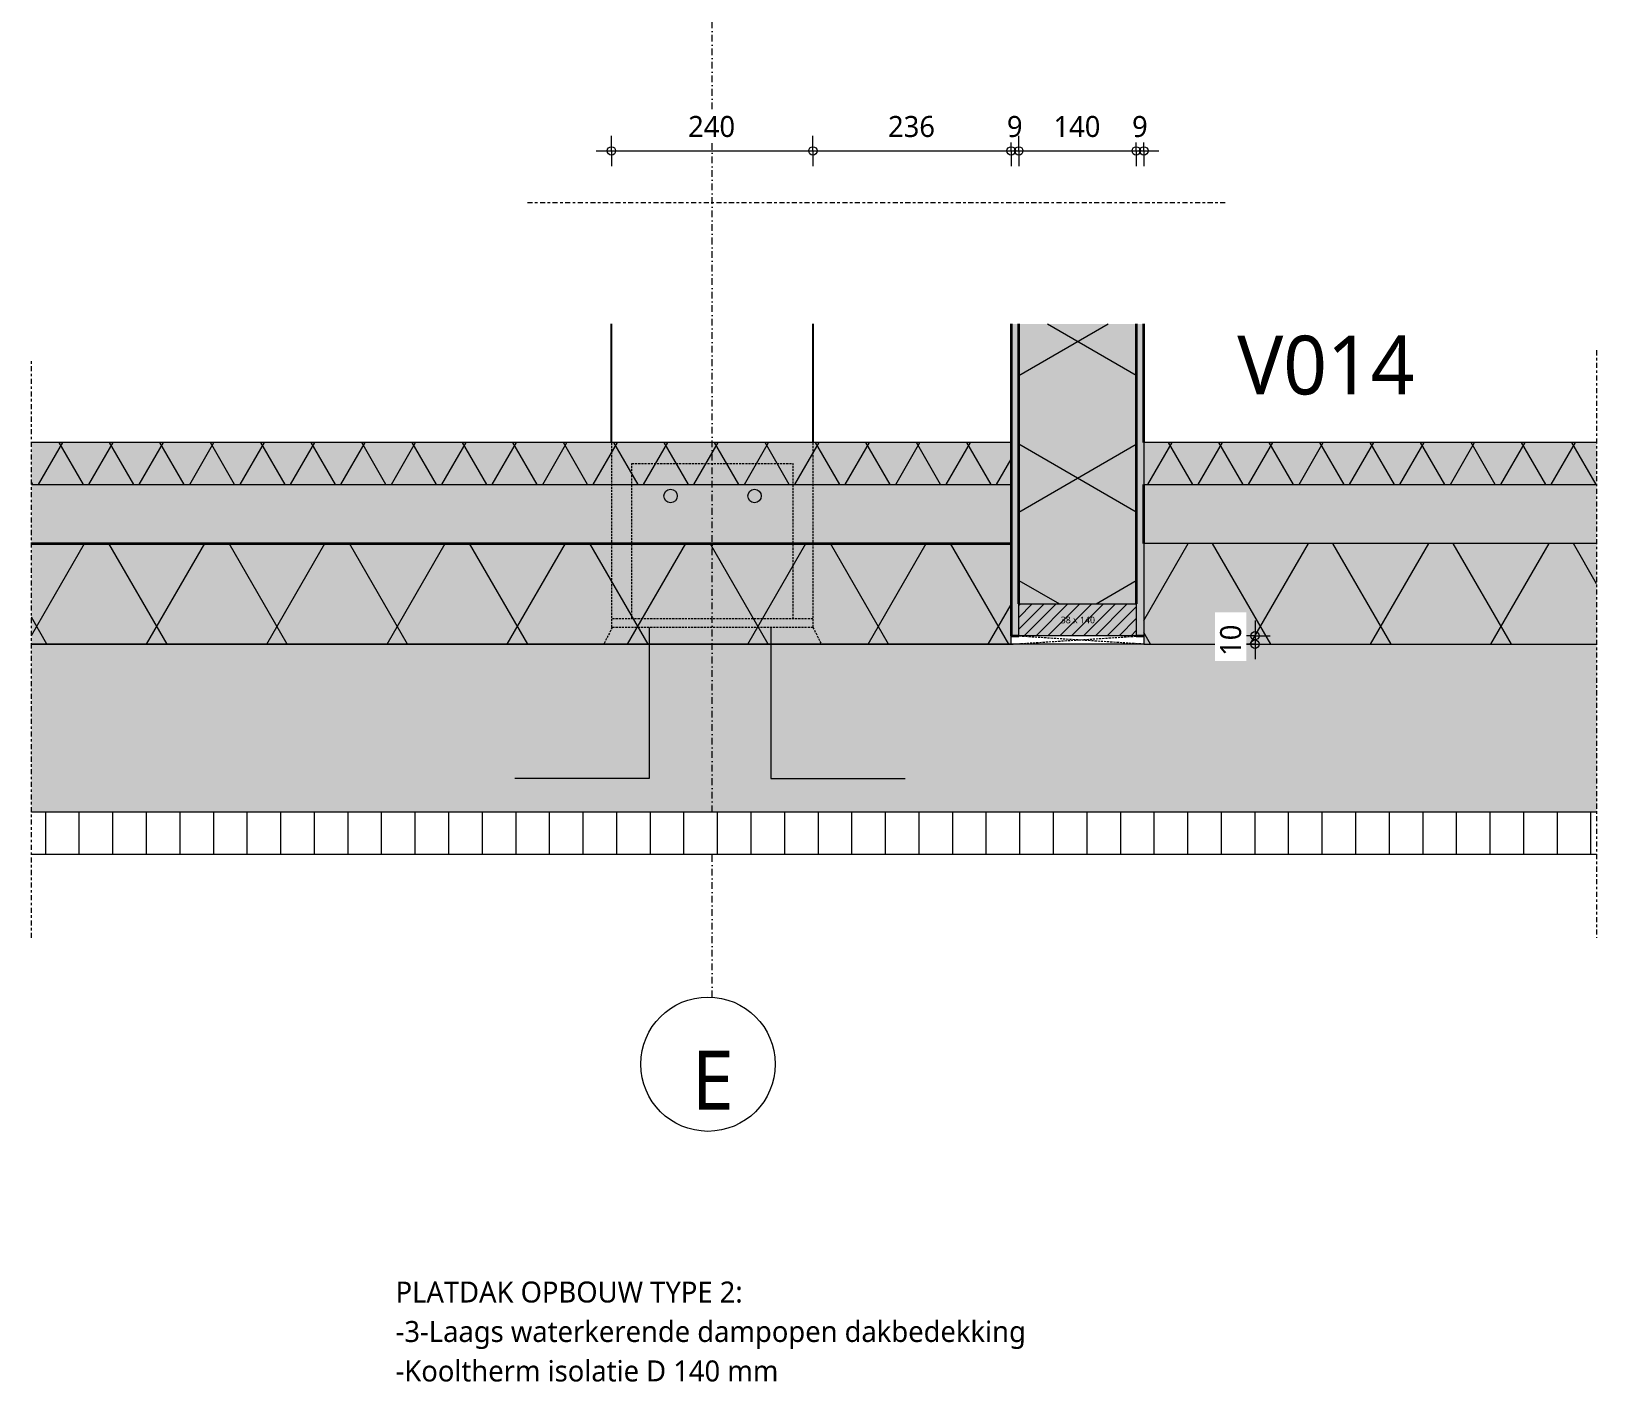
# Model space of a CAD drawing. Header units: millimetres. Extents: x 1789 to 13769, y 2055 to 27197.
# Drawn here: x 10863 to 12727, y 20673 to 22282 of the extents above; entities that cross this region are included whole.
import ezdxf

# ---------------------------------------------------------------- set-up
doc = ezdxf.new("R2010")
doc.units = ezdxf.units.MM
for name, pattern in [('MV_center', [15, 6, -3, 3, -3]), ('MV_hidden', [3.75, 2.5, -1.25]), ('MV_stramien', [16, 8, -4, 0, -4])]:
    doc.linetypes.add(name, pattern=pattern)
for name, color, linetype, lineweight in [('A-ANNO-DIMS', 211, 'Continuous', 13), ('A-ANNO-DIMS-10', 211, 'Continuous', 13), ('A-ANNO-NOTE', 131, 'Continuous', 18), ('A-DETL', 90, 'Continuous', 13), ('A-DETL-GENF', 92, 'Continuous', 18), ('A-DETL-MEDM', 33, 'Continuous', 18), ('G-ANNO-TEXT', 231, 'Continuous', 13)]:
    doc.layers.add(name, color=color, linetype=linetype, lineweight=lineweight)
doc.styles.add('Segoe UI', font='segoeui.ttf', dxfattribs={"height": 8})
doc.styles.add('Segoe UI_2', font='segoeui.ttf', dxfattribs={"height": 25})
doc.styles.add('Segoe UI_3', font='segoeui.ttf', dxfattribs={"height": 70})
doc.styles.add('Segoe UI_B', font='segoeui.ttf', dxfattribs={"height": 25})
doc.dimstyles.new('2_5_mm_1', dxfattribs={"dimscale": 304.8, "dimtxt": 26.184099, "dimasz": 0.032808, "dimexe": 0.059055, "dimexo": 0.0625, "dimgap": 0.029528, "dimtad": 1, "dimdec": 0, "dimzin": 0, "dimdsep": 46, "dimtxsty": 'Segoe UI_2', "dimblk1": 'DOTBLANK', "dimblk2": 'DOTBLANK', "dimsah": 1, "dimcen": 0.09, "dimdle": 0.059055, "dimazin": 0, "dimtfac": 1, "dimtdec": 4, "dimtix": 1, "dimtmove": 0, "dimatfit": 3, "dimfxl": 0.059055, "dimfxlon": 1, "dimtvp": 1, "dimtfill": 1, "dimtolj": 1, "dimtzin": 0, "dimarcsym": 2})
pattern_1 = [(90, (0, 0), (-19.05, 1e-15), []), (90, (9.525, 0), (-19.05, 1e-15), [9.525, -4.762])]

# ---------------------------------------------------------------- blocks, each defined once
blk = doc.blocks.new('42 isolatie - Type 1-3774603-Details Restauratie 1-10')
at = {"layer": 'A-DETL-GENF'}
blk.add_hatch(color=256, dxfattribs=at).paths.add_polyline_path([(1167, -0.8), (0.3, -0.8), (0.3, -120.8), (1167, -120.8), (1167, -117.5)])
at = {"layer": 'A-DETL-GENF', "lineweight": 13}
h = blk.add_hatch(dxfattribs=at)
h.set_pattern_fill('FP_41', color=256, style=0, pattern_type=2)
h.set_pattern_definition([(300, (12.83, -244.8), (-107.387, -62), []), (240, (12.83, -244.8), (-107.387, 62), [])])
h.paths.add_polyline_path([(1167, -0.8), (0.3, -0.8), (0.3, -120.8), (1167, -120.8), (1167, -117.5)])
at = {"layer": 'A-DETL-GENF'}
for p, q in [((1167, -0.8), (0.3, -0.8)), ((0.3, -0.8), (0.3, -120.8)), ((0.3, -0.8), (0.3, -120.8)), ((0.3, -120.8), (1167, -120.8))]:
    blk.add_line(p, q, dxfattribs=at)
blk = doc.blocks.new('42 isolatie - Type 1-3773475-Details Restauratie 1-10')
at = {"layer": 'A-DETL-GENF'}
blk.add_hatch(color=256, dxfattribs=at).paths.add_polyline_path([(1167, -0.8), (0.3, -0.8), (0.3, -50.8), (1167, -50.8)])
at = {"layer": 'A-DETL-GENF', "lineweight": 13}
h = blk.add_hatch(dxfattribs=at)
h.set_pattern_fill('FP_47', color=256, style=0, pattern_type=2)
h.set_pattern_definition([(300, (0, 0), (-45.0333, -26), []), (240, (0, 0), (-45.0333, 26), [])])
h.paths.add_polyline_path([(1167, -0.8), (0.3, -0.8), (0.3, -50.8), (1167, -50.8)])
at = {"layer": 'A-DETL-GENF'}
for p, q in [((1167, -0.8), (0.3, -0.8)), ((0.3, -0.8), (0.3, -50.8)), ((1167, -0.8), (0.3, -0.8)), ((0.3, -0.8), (0.3, -50.8)), ((0.3, -50.8), (1167, -50.8)), ((0.3, -50.8), (1167, -50.8))]:
    blk.add_line(p, q, dxfattribs=at)
blk = doc.blocks.new('42 isolatie - Type 1-3774649-Details Restauratie 1-10')
at = {"layer": 'A-DETL-GENF'}
h = blk.add_hatch(color=256, dxfattribs=at)
h.paths.add_polyline_path([(1947.3, -140.8), (1947.3, -0.8), (1613.9, -0.8), (1613.9, -140.8), (1878.6, -140.8)])
h.paths.add_polyline_path([(1179.5, -140.8), (1179.5, -0.8), (0.3, -0.8), (0.3, -140.8), (138.7, -140.8)])
at = {"layer": 'A-DETL-GENF', "lineweight": 13}
h = blk.add_hatch(dxfattribs=at)
h.set_pattern_fill('FP_14', color=256, style=0, pattern_type=2)
h.set_pattern_definition([(300, (-857.8, -704), (-121.9364, -70.4), []), (240, (-857.8, -704), (-121.9364, 70.4), [])])
h.paths.add_polyline_path([(1947.3, -140.8), (1947.3, -0.8), (1613.9, -0.8), (1613.9, -140.8), (1878.6, -140.8)])
h.paths.add_polyline_path([(1179.5, -140.8), (1179.5, -0.8), (0.3, -0.8), (0.3, -140.8), (138.7, -140.8)])
at = {"layer": 'A-DETL-GENF'}
for p, q in [((1179.5, -0.8), (0.3, -0.8)), ((0.3, -0.8), (0.3, -140.8)), ((1179.5, -0.8), (0.3, -0.8)), ((0.3, -0.8), (0.3, -140.8)), ((1947.3, -0.8), (1613.9, -0.8)), ((1947.3, -0.8), (1613.9, -0.8)), ((0.3, -140.8), (1179.5, -140.8)), ((0.3, -140.8), (1179.5, -140.8)), ((1613.9, -140.8), (1947.3, -140.8)), ((1613.9, -140.8), (1947.3, -140.8))]:
    blk.add_line(p, q, dxfattribs=at)
blk = doc.blocks.new('42 isolatie - Type 1-3773476-Details Restauratie 1-10')
at = {"layer": 'A-DETL-GENF'}
blk.add_hatch(color=256, dxfattribs=at).paths.add_polyline_path([(0.3, 0.8), (539.5, 0.8), (539.5, 50.8), (0.3, 50.8)])
at = {"layer": 'A-DETL-GENF', "lineweight": 13}
h = blk.add_hatch(dxfattribs=at)
h.set_pattern_fill('FP_24', color=256, style=0, pattern_type=2)
h.set_pattern_definition([(60, (0, 0), (-45.0333, 26), []), (120, (0, 0), (-45.0333, -26), [])])
h.paths.add_polyline_path([(0.3, 0.8), (539.5, 0.8), (539.5, 50.8), (0.3, 50.8)])
at = {"layer": 'A-DETL-GENF'}
for p, q in [((539.5, 50.8), (0.3, 50.8)), ((0.3, 50.8), (0.3, 0.8)), ((539.5, 50.8), (0.3, 50.8)), ((0.3, 50.8), (0.3, 0.8)), ((0.3, 0.8), (539.5, 0.8)), ((0.3, 0.8), (539.5, 0.8))]:
    blk.add_line(p, q, dxfattribs=at)
blk = doc.blocks.new('42 isolatie - Type 1-3774604-Details Restauratie 1-10')
at = {"layer": 'A-DETL-GENF'}
blk.add_hatch(color=256, dxfattribs=at).paths.add_polyline_path([(530.6, 0.8), (539.5, 0.8), (539.5, 120.8), (0.3, 120.8), (0.3, 0.8)])
at = {"layer": 'A-DETL-GENF', "lineweight": 13}
h = blk.add_hatch(dxfattribs=at)
h.set_pattern_fill('FP_1', color=256, style=0, pattern_type=2)
h.set_pattern_definition([(60, (12.83, 244.8), (-107.387, 62), []), (120, (12.83, 244.8), (-107.387, -62), [])])
h.paths.add_polyline_path([(530.6, 0.8), (539.5, 0.8), (539.5, 120.8), (0.3, 120.8), (0.3, 0.8)])
at = {"layer": 'A-DETL-GENF'}
for p, q in [((539.5, 120.8), (0.3, 120.8)), ((0.3, 120.8), (0.3, 0.8)), ((539.5, 120.8), (0.3, 120.8)), ((0.3, 120.8), (0.3, 0.8)), ((0.3, 0.8), (539.5, 0.8)), ((0.3, 0.8), (539.5, 0.8))]:
    blk.add_line(p, q, dxfattribs=at)
blk = doc.blocks.new('NLRS_00_DI_maskeer - Type 1-4234658-Details Restauratie 1-10')
at = {"layer": 'A-DETL-GENF', "linetype": 'MV_center'}
blk.add_line((734, 0), (-100, 0), dxfattribs=at)
blk = doc.blocks.new('00 hout_rechthoekig_sls - SLS 38x140-V23-Details Restauratie 1-10')
at = {"layer": 'A-DETL-GENF', "lineweight": 13}
blk.add_hatch(color=256, dxfattribs=at).paths.add_polyline_path([(140, -38), (140, 0), (0, 0), (0, -38)])
at = {"layer": 'A-DETL-MEDM', "lineweight": 13}
h = blk.add_hatch(dxfattribs=at)
h.set_pattern_fill('FP_57', color=256, style=0, pattern_type=2)
h.set_pattern_definition([(45, (-12038.599, -21599.728), (-7.071068, 7.071068), [])])
h.paths.add_polyline_path([(140, -38), (140, 0), (0, 0), (0, -38)])
at = {"layer": 'A-DETL-MEDM'}
for p, q in [((0, 0), (140, 0)), ((0, -38), (0, 0)), ((140, 0), (140, -38)), ((140, 0), (140, -38)), ((140, 0), (140, -38)), ((140, -38), (0, -38)), ((140, -38), (0, -38))]:
    blk.add_line(p, q, dxfattribs=at)
blk = doc.blocks.new('NLRS_00_DI_maskeer - Type 1-4234659-Details Restauratie 1-10')
at = {"layer": 'A-DETL-GENF', "linetype": 'MV_center'}
blk.add_line((-100, 0), (600, 0), dxfattribs=at)
blk = doc.blocks.new('NLRS_00_DI_maskeer - Type 1-4234635-Details Restauratie 1-10')
at = {"layer": 'A-DETL-GENF', "linetype": 'MV_center'}
blk.add_line((-100, 0), (589.99995, 0), dxfattribs=at)
blk = doc.blocks.new('DIMBLOCK77-Details Restauratie 1-10')
at = {"layer": 'A-ANNO-DIMS-10'}
for p, q in [((11553.6, 22139.2), (11553.6, 22157.2)), ((11793.6, 22139.2), (11793.6, 22157.2)), ((11535.6, 22139.2), (11793.6, 22139.2)), ((11553.6, 22139.2), (11553.6, 22121.2)), ((11793.6, 22139.2), (11793.6, 22121.2))]:
    blk.add_line(p, q, dxfattribs=at)
for centre in [(11553.6, 22139.2), (11793.6, 22139.2)]:
    blk.add_circle(centre, 5, dxfattribs=at)
at = {"layer": 'A-ANNO-DIMS-10', "color": 0, "insert": (11645, 22180.8), "char_height": 25, "width": 68.555, "attachment_point": 1, "line_spacing_factor": 1.142579, "style": 'Segoe UI_2', "bg_fill": 3, "box_fill_scale": 1.25, "bg_fill_color": 9, "bg_fill_true_color": 13158600, "bg_fill_transparency": 0}
blk.add_mtext('240', dxfattribs=at)
blk = doc.blocks.new('_DotBlank')
at = {"color": 0, "linetype": 'ByBlock', "lineweight": -2}
blk.add_line((-0.5, 0), (-1, 0), dxfattribs=at)
blk.add_circle((0, 0), 0.5, dxfattribs=at)
blk = doc.blocks.new('DIMBLOCK78-Details Restauratie 1-10')
at = {"layer": 'A-ANNO-DIMS-10'}
for p, q in [((11793.6, 22139.2), (11793.6, 22157.2)), ((12029.6, 22139.2), (12029.6, 22157.2)), ((11793.6, 22139.2), (12029.6, 22139.2)), ((11793.6, 22139.2), (11793.6, 22121.2)), ((12029.6, 22139.2), (12029.6, 22121.2))]:
    blk.add_line(p, q, dxfattribs=at)
for centre in [(11793.6, 22139.2), (12029.6, 22139.2)]:
    blk.add_circle(centre, 5, dxfattribs=at)
at = {"layer": 'A-ANNO-DIMS-10', "color": 0, "insert": (11883, 22180.8), "char_height": 25, "width": 68.555, "attachment_point": 1, "line_spacing_factor": 1.142579, "style": 'Segoe UI_2', "bg_fill": 3, "box_fill_scale": 1.25, "bg_fill_color": 9, "bg_fill_true_color": 13158600, "bg_fill_transparency": 0}
blk.add_mtext('236', dxfattribs=at)
blk = doc.blocks.new('DIMBLOCK79-Details Restauratie 1-10')
at = {"layer": 'A-ANNO-DIMS-10'}
for p, q in [((12029.6, 22139.2), (12029.6, 22157.2)), ((12038.6, 22139.2), (12038.6, 22157.2)), ((12029.6, 22139.2), (12038.6, 22139.2)), ((12029.6, 22139.2), (12029.6, 22121.2)), ((12038.6, 22139.2), (12038.6, 22121.2))]:
    blk.add_line(p, q, dxfattribs=at)
for centre in [(12029.6, 22139.2), (12038.6, 22139.2)]:
    blk.add_circle(centre, 5, dxfattribs=at)
at = {"layer": 'A-ANNO-DIMS-10', "color": 0, "insert": (12024.6, 22180.8), "char_height": 25, "width": 22.852, "attachment_point": 1, "line_spacing_factor": 1.142579, "style": 'Segoe UI_2', "bg_fill": 3, "box_fill_scale": 1.25, "bg_fill_color": 9, "bg_fill_true_color": 13158600, "bg_fill_transparency": 0}
blk.add_mtext('9', dxfattribs=at)
blk = doc.blocks.new('DIMBLOCK80-Details Restauratie 1-10')
at = {"layer": 'A-ANNO-DIMS-10'}
for p, q in [((12038.6, 22139.2), (12038.6, 22157.2)), ((12178.6, 22139.2), (12178.6, 22157.2)), ((12038.6, 22139.2), (12178.6, 22139.2)), ((12038.6, 22139.2), (12038.6, 22121.2)), ((12178.6, 22139.2), (12178.6, 22121.2))]:
    blk.add_line(p, q, dxfattribs=at)
for centre in [(12038.6, 22139.2), (12178.6, 22139.2)]:
    blk.add_circle(centre, 5, dxfattribs=at)
at = {"layer": 'A-ANNO-DIMS-10', "color": 0, "insert": (12080, 22180.8), "char_height": 25, "width": 68.555, "attachment_point": 1, "line_spacing_factor": 1.142579, "style": 'Segoe UI_2', "bg_fill": 3, "box_fill_scale": 1.25, "bg_fill_color": 9, "bg_fill_true_color": 13158600, "bg_fill_transparency": 0}
blk.add_mtext('140', dxfattribs=at)
blk = doc.blocks.new('DIMBLOCK81-Details Restauratie 1-10')
at = {"layer": 'A-ANNO-DIMS-10'}
for p, q in [((12178.6, 22139.2), (12178.6, 22157.2)), ((12187.6, 22139.2), (12187.6, 22157.2)), ((12178.6, 22139.2), (12205.6, 22139.2)), ((12178.6, 22139.2), (12178.6, 22121.2)), ((12187.6, 22139.2), (12187.6, 22121.2))]:
    blk.add_line(p, q, dxfattribs=at)
for centre in [(12178.6, 22139.2), (12187.6, 22139.2)]:
    blk.add_circle(centre, 5, dxfattribs=at)
at = {"layer": 'A-ANNO-DIMS-10', "color": 0, "insert": (12173.6, 22180.8), "char_height": 25, "width": 22.852, "attachment_point": 1, "line_spacing_factor": 1.142579, "style": 'Segoe UI_2', "bg_fill": 3, "box_fill_scale": 1.25, "bg_fill_color": 9, "bg_fill_true_color": 13158600, "bg_fill_transparency": 0}
blk.add_mtext('9', dxfattribs=at)
blk = doc.blocks.new('DIMBLOCK82-Details Restauratie 1-10')
at = {"layer": 'A-ANNO-DIMS-10'}
for p, q in [((12320, 21579.7), (12320, 21533.7)), ((12320, 21561.7), (12302, 21561.7)), ((12320, 21551.7), (12302, 21551.7)), ((12320, 21561.7), (12338, 21561.7)), ((12320, 21551.7), (12338, 21551.7))]:
    blk.add_line(p, q, dxfattribs=at)
for centre in [(12320, 21561.7), (12320, 21551.7)]:
    blk.add_circle(centre, 5, dxfattribs=at)
at = {"layer": 'A-ANNO-DIMS-10', "color": 0, "insert": (12278.4, 21537.7), "char_height": 25, "width": 45.703, "attachment_point": 1, "rotation": 90, "line_spacing_factor": 1.142579, "style": 'Segoe UI_2', "bg_fill": 3, "box_fill_scale": 1.25, "bg_fill_color": 9, "bg_fill_true_color": 13158600, "bg_fill_transparency": 0}
blk.add_mtext('10', dxfattribs=at)

msp = doc.modelspace()

# ---------------------------------------------------------------- hatches: boundary and pattern name
at = {"layer": 'A-DETL-GENF', "lineweight": 13}
h = msp.add_hatch(dxfattribs=at)
h.set_pattern_fill('FP_3', color=250, style=0, pattern_type=2)
h.set_pattern_definition(pattern_1)
h.paths.add_polyline_path([(12038.6, 21561.7), (12038.6, 21933.1), (12029.6, 21933.1), (12029.6, 21561.7)])
h.paths.add_polyline_path([(12038.6, 22367.5), (12038.6, 23581.4), (12029.6, 23581.4), (12029.6, 22367.5)])
h = msp.add_hatch(dxfattribs=at)
h.set_pattern_fill('FP_3', color=250, style=0, pattern_type=2)
h.set_pattern_definition(pattern_1)
h.paths.add_polyline_path([(12187.6, 21561.7), (12187.6, 21933.1), (12178.6, 21933.1), (12178.6, 21561.7)])
h.paths.add_polyline_path([(12178.6, 22367.5), (12187.6, 22367.5), (12187.6, 23584.8), (12178.6, 23584.8), (12178.6, 23317.6)])
h = msp.add_hatch(dxfattribs=at)
h.set_pattern_fill('FP_7', color=253, style=0, pattern_type=2)
h.set_pattern_definition([(0, (0, 0), (40.64, 10.16), [3.353, -27.127, 3.353, -27.127, -162.56]), (0, (0, 0), (40.64, 10.16), [-60.96, 3.353, -57.607, 3.353, -27.127, -71.12]), (0, (0, 0), (40.64, 10.16), [-152.4, 3.353, -16.967, 3.353, -47.447]), (120, (15.24, 5.08), (-29.118818, 30.1152724), [3.353, -27.127, 3.353, -27.127, -162.56]), (120, (15.24, 5.08), (-29.118818, 30.1152724), [-60.96, 3.353, -57.607, 3.353, -27.127, -71.12]), (120, (15.24, 5.08), (-29.118818, 30.1152724), [-152.4, 3.353, -16.967, 3.353, -47.447]), (240, (20.32, 25.4), (-11.521182, -40.2752724), [3.353, -27.127, 3.353, -27.127, -162.56]), (240, (20.32, 25.4), (-11.521182, -40.2752724), [-60.96, 3.353, -57.607, 3.353, -27.127, -71.12]), (240, (20.32, 25.4), (-11.521182, -40.2752724), [-152.4, 3.353, -16.967, 3.353, -47.447])])
h.paths.add_polyline_path([(11064.8, 21671.7), (12029.6, 21671.7), (12029.6, 21741.7), (10862.9, 21741.7), (10862.9, 21671.7)])
h.paths.add_polyline_path([(12187.6, 21671.7), (12726.8, 21671.7), (12726.8, 21741.7), (12187.6, 21741.7)])
at = {"layer": 'A-DETL-GENF'}
msp.add_hatch(color=9, dxfattribs=at).paths.add_polyline_path([(12726.8, 21351.7), (12726.8, 21551.7), (10862.9, 21551.7), (10862.9, 21351.7), (12718, 21351.7)])
at = {"layer": 'A-DETL-GENF', "lineweight": 13}
h = msp.add_hatch(dxfattribs=at)
h.set_pattern_fill('FP_66', color=253, style=0, pattern_type=2)
h.set_pattern_definition([(90, (0, 0), (-40, 2e-15), [])])
h.paths.add_polyline_path([(10862.9, 21301.7), (12726.8, 21301.7), (12726.8, 21351.7), (10862.9, 21351.7)])

# ---------------------------------------------------------------- linework, layer by layer
at = {"layer": 'A-DETL', "linetype": 'MV_stramien', "lineweight": 18}
for p, q in [((11673.6, 21351.7), (11673.6, 25578.5)), ((11673.6, 21131.3), (11673.6, 21301.7))]:
    msp.add_line(p, q, dxfattribs=at)
at = {"layer": 'A-DETL', "lineweight": 25}
for p, q in [((11553.6, 21791.7), (11553.6, 21933.1)), ((11793.6, 21933.1), (11793.6, 21791.7))]:
    msp.add_line(p, q, dxfattribs=at)
at = {"layer": 'A-DETL', "lineweight": 35}
for p, q in [((12029.6, 21933.1), (12029.6, 21561.7)), ((12038.6, 21599.7), (12038.6, 21933.1)), ((12178.6, 21933.1), (12178.6, 21599.7)), ((12187.6, 21791.7), (12187.6, 21933.1)), ((12187.6, 21671.7), (12187.6, 21741.7)), ((10862.9, 21671.7), (12029.6, 21671.7)), ((12029.6, 21561.7), (12038.6, 21561.7)), ((12178.6, 21561.7), (12187.6, 21561.7))]:
    msp.add_line(p, q, dxfattribs=at)
at = {"layer": 'A-DETL', "linetype": 'MV_hidden', "lineweight": 18}
for p, q in [((11553.6, 21791.7), (11553.6, 21741.7)), ((11793.6, 21791.7), (11793.6, 21741.7)), ((12029.6, 21551.7), (12187.6, 21561.7)), ((12187.6, 21551.7), (12029.6, 21561.7))]:
    msp.add_line(p, q, dxfattribs=at)
at = {"layer": 'A-DETL', "linetype": 'MV_hidden'}
for p, q in [((11553.6, 21791.7), (11553.6, 21571.7)), ((11793.6, 21791.7), (11793.6, 21571.7)), ((11578.1, 21581.7), (11578.1, 21766.7)), ((11578.1, 21766.7), (11770.1, 21766.7)), ((11770.1, 21581.7), (11770.1, 21766.7)), ((11554.5, 21571.7), (11544.6, 21551.7)), ((11793.6, 21581.7), (11554.5, 21581.7)), ((11793.6, 21571.7), (11554.5, 21571.7)), ((11793.6, 21571.7), (11803.6, 21551.7))]:
    msp.add_line(p, q, dxfattribs=at)
at = {"layer": 'A-DETL', "lineweight": 18}
for p, q in [((12029.6, 21671.7), (12029.6, 21741.7)), ((12187.6, 21741.7), (12187.6, 21671.7)), ((12187.6, 21551.7), (10862.9, 21551.7)), ((12726.8, 21351.7), (10862.9, 21351.7)), ((10862.9, 21301.7), (12726.8, 21301.7))]:
    msp.add_line(p, q, dxfattribs=at)
at = {"layer": 'A-DETL'}
for p, q in [((11598.6, 21571.7), (11598.6, 21391.7)), ((11743.6, 21571.7), (11743.6, 21391.7)), ((11598.6, 21391.7), (11438.6, 21391.7)), ((11743.6, 21391.7), (11903.6, 21391.7))]:
    msp.add_line(p, q, dxfattribs=at)
for centre in [(11624.1, 21728.2), (11724.1, 21728.2)]:
    msp.add_circle(centre, 8, dxfattribs=at)
at = {"layer": 'A-DETL', "lineweight": 18}
msp.add_circle((11668.6, 21051.4), 80, dxfattribs=at)

# ---------------------------------------------------------------- block references
at = {"layer": 'A-DETL-GENF'}
for name, p, rotation in [('42 isolatie - Type 1-3774649-Details Restauratie 1-10', (12179.4, 23547), 270.0000000000007), ('42 isolatie - Type 1-3773475-Details Restauratie 1-10', (12029.9, 21740.9), 180), ('42 isolatie - Type 1-3774603-Details Restauratie 1-10', (12029.9, 21550.9), 180)]:
    msp.add_blockref(name, p, dxfattribs=dict(at, rotation=rotation))
at = {"layer": 'A-DETL-GENF', "linetype": 'MV_center'}
for name, p, rotation in [('NLRS_00_DI_maskeer - Type 1-4234658-Details Restauratie 1-10', (12187.6, 22077.8), 180), ('NLRS_00_DI_maskeer - Type 1-4234635-Details Restauratie 1-10', (10862.9, 21301.7), 90), ('NLRS_00_DI_maskeer - Type 1-4234659-Details Restauratie 1-10', (12726.8, 21801.7), 270)]:
    msp.add_blockref(name, p, dxfattribs=dict(at, rotation=rotation))
at = {"layer": 'A-DETL-GENF'}
for name, p in [('42 isolatie - Type 1-3773476-Details Restauratie 1-10', (12187.3, 21740.9)), ('42 isolatie - Type 1-3774604-Details Restauratie 1-10', (12187.3, 21550.9))]:
    msp.add_blockref(name, p, dxfattribs=at)
at = {"layer": 'A-DETL-MEDM', "lineweight": 13}
msp.add_blockref('00 hout_rechthoekig_sls - SLS 38x140-V23-Details Restauratie 1-10', (12038.6, 21599.7), dxfattribs=at)

# ---------------------------------------------------------------- texts
at = {"layer": 'A-ANNO-NOTE', "lineweight": 13, "insert": (12088.7, 21584.5), "char_height": 8, "width": 55.316, "attachment_point": 1, "style": 'Segoe UI'}
msp.add_mtext('38 x 140', dxfattribs=at)
msp.add_mtext('38 x 140', dxfattribs=at)
at = {"layer": 'G-ANNO-TEXT', "color": 7, "attachment_point": 1}
for s, insert, char_height, width, style in [('V014', (12298.9, 21919.1), 70, 272.574, 'Segoe UI_3'), ('E', (11649, 21067.3), 70, 61.73, 'Segoe UI_3'), ('PLATDAK OPBOUW TYPE 2:', (11296.6, 20792.5), 25, 552.363, 'Segoe UI_B'), ('-3-Laags waterkerende dampopen dakbedekking', (11296.6, 20745.5), 25, 921.139, 'Segoe UI_2'), ('-Kooltherm isolatie D 140 mm', (11296.6, 20698.5), 25, 567.595, 'Segoe UI_2')]:
    msp.add_mtext(s, dxfattribs=dict(at, insert=insert, char_height=char_height, width=width, style=style))

# ---------------------------------------------------------------- next in the draw order: dimensions: what is measured, and where the dimension line sits
at = {"layer": 'A-ANNO-DIMS'}
dim = msp.add_linear_dim(base=(11793.6, 22139.2), p1=(11553.6, 22157.2), p2=(11793.6, 22157.2), dimstyle='2_5_mm_1', override={"dimpost": '<>', "dimfxl": 240}, dxfattribs=at)
dim.commit()
dim.dimension.update_dxf_attribs({"geometry": 'DIMBLOCK77-Details Restauratie 1-10', "text_midpoint": (11673.6, 22161.1)})
dim = msp.add_linear_dim(base=(12320, 21551.7), p1=(12302, 21561.7), p2=(12338, 21551.7), angle=90, dimstyle='2_5_mm_1', override={"dimpost": '<>', "dimfxl": 37.363083}, dxfattribs=at)
dim.commit()
dim.dimension.update_dxf_attribs({"geometry": 'DIMBLOCK82-Details Restauratie 1-10', "text_midpoint": (12298, 21556.7)})

# ---------------------------------------------------------------- next in the draw order: dimensions: what is measured, and where the dimension line sits
dim = msp.add_linear_dim(base=(12029.6, 22139.2), p1=(11793.6, 22157.2), p2=(12029.6, 22157.2), dimstyle='2_5_mm_1', override={"dimpost": '<>', "dimfxl": 236}, dxfattribs=at)
dim.commit()
dim.dimension.update_dxf_attribs({"geometry": 'DIMBLOCK78-Details Restauratie 1-10', "text_midpoint": (11911.6, 22161.1)})

# ---------------------------------------------------------------- next in the draw order: dimensions: what is measured, and where the dimension line sits
dim = msp.add_linear_dim(base=(12038.6, 22139.2), p1=(12029.6, 22157.2), p2=(12038.6, 22157.2), dimstyle='2_5_mm_1', override={"dimpost": '<>', "dimfxl": 9}, dxfattribs=at)
dim.commit()
dim.dimension.update_dxf_attribs({"geometry": 'DIMBLOCK79-Details Restauratie 1-10', "text_midpoint": (12034.1, 22161.1)})

# ---------------------------------------------------------------- next in the draw order: dimensions: what is measured, and where the dimension line sits
dim = msp.add_linear_dim(base=(12178.6, 22139.2), p1=(12038.6, 22157.2), p2=(12178.6, 22157.2), dimstyle='2_5_mm_1', override={"dimpost": '<>', "dimfxl": 140}, dxfattribs=at)
dim.commit()
dim.dimension.update_dxf_attribs({"geometry": 'DIMBLOCK80-Details Restauratie 1-10', "text_midpoint": (12108.6, 22161.2)})

# ---------------------------------------------------------------- next in the draw order: dimensions: what is measured, and where the dimension line sits
dim = msp.add_linear_dim(base=(12187.6, 22139.2), p1=(12178.6, 22157.2), p2=(12187.6, 22157.2), dimstyle='2_5_mm_1', override={"dimpost": '<>', "dimfxl": 9}, dxfattribs=at)
dim.commit()
dim.dimension.update_dxf_attribs({"geometry": 'DIMBLOCK81-Details Restauratie 1-10', "text_midpoint": (12183.1, 22161.1)})

doc.saveas('drawing.dxf')
